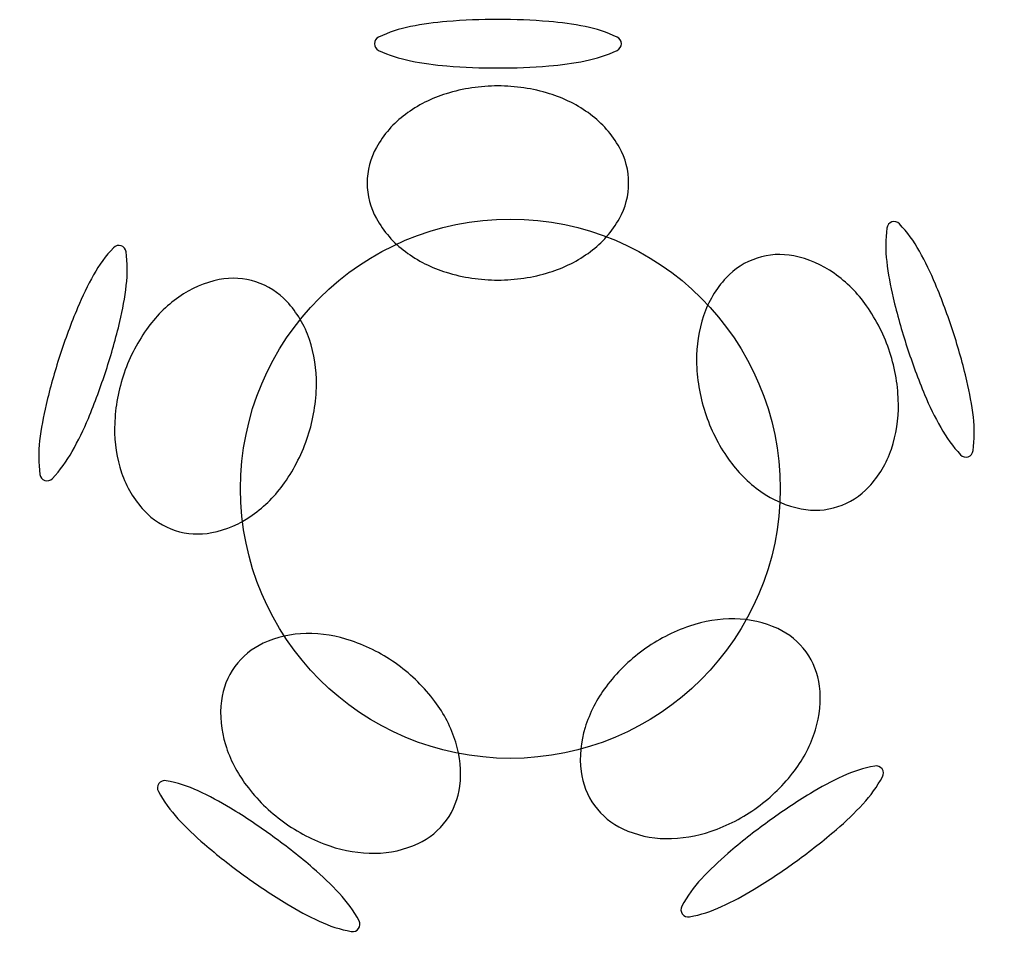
# Model space of a CAD drawing. Extents: x -0.91 to 0.9, y -0.86 to 0.87.
import ezdxf

# ---------------------------------------------------------------- set-up
doc = ezdxf.new("R2010")
doc.units = 0
doc.header["$LTSCALE"] = 0.5
doc.header["$MEASUREMENT"] = 0
doc.layers.get('0').update_dxf_attribs({"linetype": 'CONTINUOUS'})

# ---------------------------------------------------------------- blocks, each defined once
blk = doc.blocks.new('M-CADFUN')
for points in [[(0, 0.3033, 0.020325), (-0.0944, 0.2994, 0.028236), (-0.1618, 0.2901, 0.062357), (-0.221, 0.2705, 0.289583), (-0.2288, 0.2583, 0.289583), (-0.221, 0.246, 0.062357), (-0.1618, 0.2265, 0.028236), (-0.0944, 0.2171, 0.020325), (0, 0.2133, 0.020325), (0.0944, 0.2171, 0.028236), (0.1618, 0.2265, 0.062357), (0.221, 0.246, 0.289583), (0.2288, 0.2583, 0.289583), (0.221, 0.2705, 0.062357), (0.1618, 0.2901, 0.028236), (0.0944, 0.2994, 0.020325)], [(0, 0.18, 0.074769), (-0.0956, 0.1656, 0.08531), (-0.1713, 0.1273, 0.106203), (-0.2252, 0.0659, 0.127849), (-0.2423, 0, 0.127849), (-0.2252, -0.0659, 0.106203), (-0.1713, -0.1273, 0.08531), (-0.0956, -0.1656, 0.074769), (0, -0.18, 0.074769), (0.0956, -0.1656, 0.08531), (0.1713, -0.1273, 0.106203), (0.2252, -0.0659, 0.127849), (0.2423, 0, 0.127849), (0.2252, 0.0659, 0.106203), (0.1713, 0.1273, 0.08531), (0.0956, 0.1656, 0.074769)]]:
    blk.add_lwpolyline(points, format="xyb", close=True)

msp = doc.modelspace()

# ---------------------------------------------------------------- linework, layer by layer
msp.add_circle((0, 0), 0.5)

# ---------------------------------------------------------------- block references
msp.add_blockref('M-CADFUN', (-0.0231, 0.5669))
for p, rotation in [((0.532, 0.1972), 288), ((-0.5463, 0.1532), 72), ((0.3519, -0.445), 216), ((-0.3145, -0.4722), 144)]:
    msp.add_blockref('M-CADFUN', p, dxfattribs=dict(rotation=rotation))

doc.saveas('drawing.dxf')
